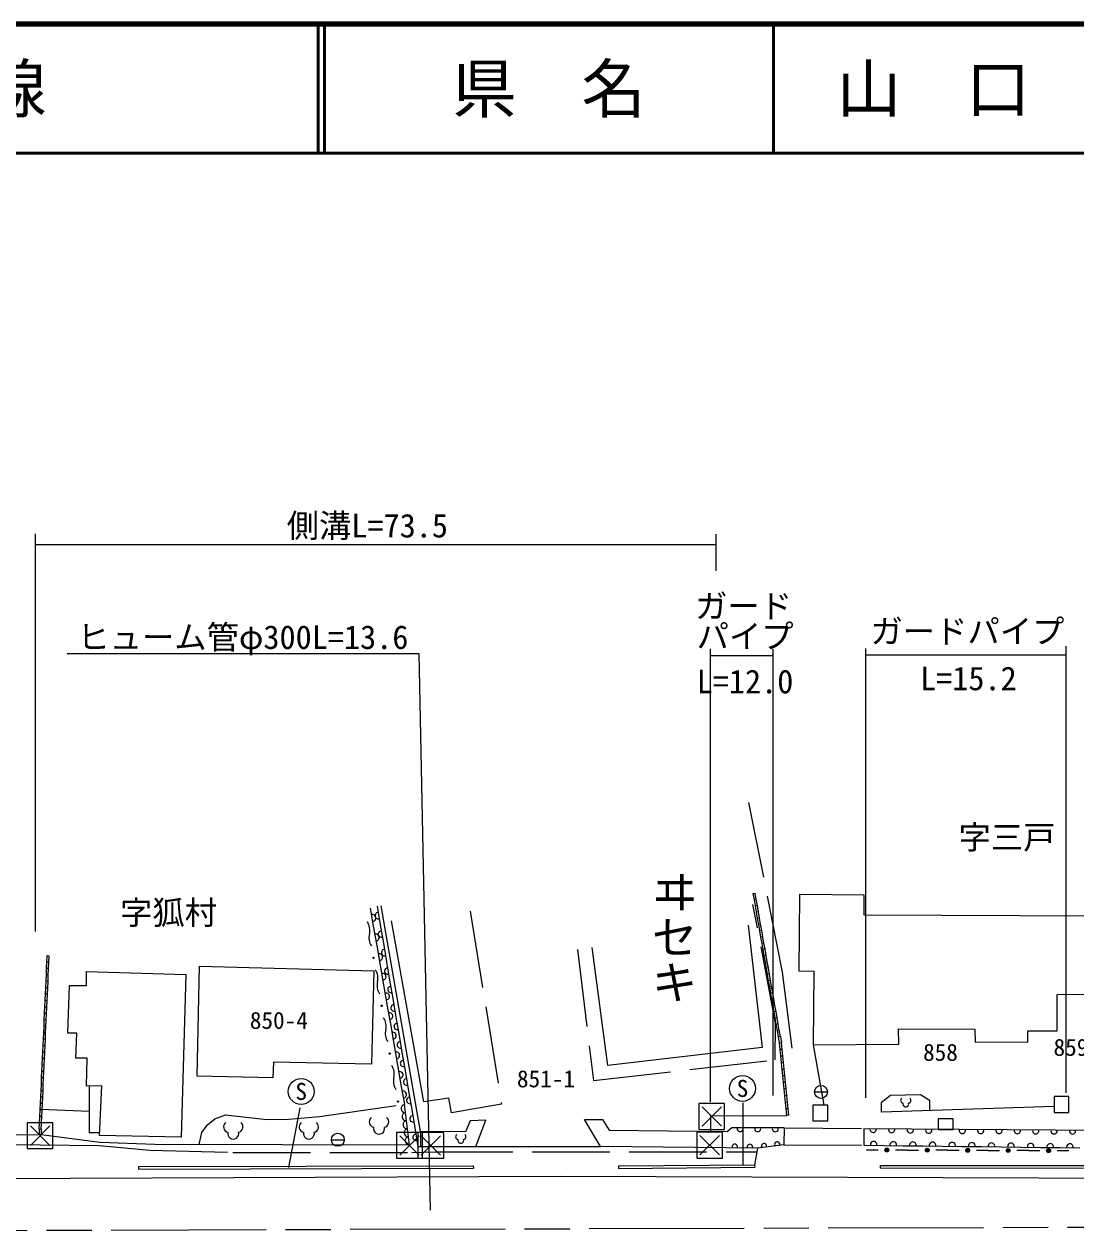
# Model space of a CAD drawing. Units: millimetres, scale not verified. Extents: x 40000 to 680000, y 20000 to 380000.
# Drawn here: x 275010 to 356389, y 286581 to 380000 of the extents above; entities that cross this region are included whole.
import ezdxf
from ezdxf.enums import TextEntityAlignment as Align

# ---------------------------------------------------------------- set-up
doc = ezdxf.new("R2010")
doc.units = ezdxf.units.MM
doc.header["$LTSCALE"] = 1000
doc.linetypes.add('CHAIN', pattern=[18.5, 12, -1.5, 3.5, -1.5])
doc.linetypes.add('DASHED', pattern=[7.5, 6, -1.5])
for name, color, linetype, lineweight in [('M-BGD', 7, 'Continuous', 13), ('M-BGD-EXST', 7, 'Continuous', 13), ('M-BMK', 2, 'CHAIN', 13), ('M-STR-HTXT', 7, 'Continuous', 13), ('M-STR-STRC', 7, 'Continuous', 13), ('M-TTL', 2, 'Continuous', 140), ('M-TTL-LINE', 7, 'Continuous', 50)]:
    doc.layers.add(name, color=color, linetype=linetype, lineweight=lineweight)
doc.layers.add('M-BMK-HTXT', color=7, linetype='Continuous')
doc.layers.add('M-TTL-TXT', color=7, linetype='Continuous')
doc.styles.add('@ＭＳ ゴシック', font='')
doc.styles.add('ＭＳ ゴシック', font='')
doc.styles.get('@ＭＳ ゴシック').set_extended_font_data('@MS Gothic')
doc.styles.get('ＭＳ ゴシック').set_extended_font_data('MS Gothic')

msp = doc.modelspace()

# ---------------------------------------------------------------- linework, layer by layer
at = {"layer": 'M-BGD'}
for p, q in [((331427, 312698), (331575, 312724)), ((331512, 312216), (331427, 312698)), ((331660, 312242), (331512, 312216)), ((331597, 311733), (331512, 312216)), ((331660, 312242), (331575, 312724)), ((331745, 311759), (331660, 312242)), ((301789, 311563), (302053, 310044)), ((302586, 310278), (302342, 311708)), ((305676, 294279), (302636, 311742)), ((331745, 311759), (331597, 311733)), ((331682, 311251), (331597, 311733)), ((331830, 311277), (331682, 311251)), ((331767, 310768), (331682, 311251)), ((331830, 311277), (331745, 311759)), ((331915, 310794), (331830, 311277)), ((302830, 308848), (302586, 310278)), ((331915, 310794), (331767, 310768)), ((331852, 310286), (331767, 310768)), ((332000, 310312), (331852, 310286)), ((331937, 309803), (331852, 310286)), ((332000, 310312), (331915, 310794)), ((332085, 309829), (332000, 310312)), ((302053, 310044), (302317, 308524)), ((332085, 309829), (331937, 309803)), ((332022, 309321), (331937, 309803)), ((332170, 309347), (332022, 309321)), ((332107, 308838), (332022, 309321)), ((332170, 309347), (332085, 309829)), ((332255, 308864), (332170, 309347)), ((302317, 308524), (302581, 307004)), ((303074, 307418), (302830, 308848)), ((332255, 308864), (332107, 308838)), ((332192, 308356), (332107, 308838)), ((332339, 308382), (332192, 308356)), ((332277, 307873), (332192, 308356)), ((332339, 308382), (332255, 308864)), ((332424, 307899), (332339, 308382)), ((276751, 306895), (276774, 307393)), ((276774, 307393), (276797, 307892)), ((276924, 307387), (276774, 307393)), ((276797, 307892), (276946, 307885)), ((276901, 306889), (276924, 307387)), ((276924, 307387), (276946, 307885)), ((303317, 305988), (303074, 307418)), ((332424, 307899), (332277, 307873)), ((332362, 307391), (332277, 307873)), ((332509, 307417), (332362, 307391)), ((332447, 306908), (332362, 307391)), ((332509, 307417), (332424, 307899)), ((332594, 306934), (332509, 307417)), ((276728, 306397), (276751, 306895)), ((276901, 306889), (276751, 306895)), ((276878, 306391), (276901, 306889)), ((302581, 307004), (302845, 305485)), ((332594, 306934), (332447, 306908)), ((332532, 306426), (332447, 306908)), ((332679, 306452), (332532, 306426)), ((332617, 305944), (332532, 306426)), ((332679, 306452), (332594, 306934)), ((332764, 305970), (332679, 306452)), ((276683, 305401), (276706, 305899)), ((276706, 305899), (276728, 306397)), ((276856, 305892), (276706, 305899)), ((276878, 306391), (276728, 306397)), ((276833, 305394), (276856, 305892)), ((276856, 305892), (276878, 306391)), ((302845, 305485), (303109, 303965)), ((303561, 304558), (303317, 305988)), ((332764, 305970), (332617, 305944)), ((332702, 305461), (332617, 305944)), ((332849, 305487), (332702, 305461)), ((332849, 305487), (332764, 305970)), ((332934, 305005), (332849, 305487)), ((276638, 304405), (276660, 304903)), ((276660, 304903), (276683, 305401)), ((276810, 304896), (276660, 304903)), ((276833, 305394), (276683, 305401)), ((276787, 304398), (276810, 304896)), ((276810, 304896), (276833, 305394)), ((303805, 303128), (303561, 304558)), ((332787, 304979), (332702, 305461)), ((332934, 305005), (332787, 304979)), ((332872, 304496), (332787, 304979)), ((333019, 304522), (332934, 305005)), ((276592, 303409), (276615, 303907)), ((276615, 303907), (276638, 304405)), ((276765, 303900), (276615, 303907)), ((276787, 304398), (276638, 304405)), ((276742, 303402), (276765, 303900)), ((276765, 303900), (276787, 304398)), ((303109, 303965), (303373, 302446)), ((333019, 304522), (332872, 304496)), ((332957, 304014), (332872, 304496)), ((333104, 304040), (332957, 304014)), ((333042, 303531), (332957, 304014)), ((333104, 304040), (333019, 304522)), ((333189, 303557), (333104, 304040)), ((276547, 302413), (276569, 302911)), ((276569, 302911), (276592, 303409)), ((276719, 302904), (276569, 302911)), ((276742, 303402), (276592, 303409)), ((276696, 302406), (276719, 302904)), ((276719, 302904), (276742, 303402)), ((304049, 301697), (303805, 303128)), ((333189, 303557), (333042, 303531)), ((333127, 303049), (333042, 303531)), ((333274, 303075), (333127, 303049)), ((333211, 302566), (333127, 303049)), ((333274, 303075), (333189, 303557)), ((333359, 302592), (333274, 303075)), ((276501, 301417), (276524, 301915)), ((276524, 301915), (276547, 302413)), ((276674, 301908), (276524, 301915)), ((276696, 302406), (276547, 302413)), ((276651, 301410), (276674, 301908)), ((276674, 301908), (276696, 302406)), ((303373, 302446), (303637, 300926)), ((333359, 302592), (333211, 302566)), ((333296, 302084), (333211, 302566)), ((333444, 302110), (333296, 302084)), ((333381, 301601), (333296, 302084)), ((333444, 302110), (333359, 302592)), ((333529, 301627), (333444, 302110)), ((276456, 300421), (276478, 300919)), ((276478, 300919), (276501, 301417)), ((276628, 300912), (276478, 300919)), ((276651, 301410), (276501, 301417)), ((276606, 300414), (276628, 300912)), ((276628, 300912), (276651, 301410)), ((303637, 300926), (303901, 299406)), ((304292, 300267), (304049, 301697)), ((333529, 301627), (333381, 301601)), ((333466, 301119), (333381, 301601)), ((333615, 301139), (333466, 301119)), ((333517, 300609), (333466, 301119)), ((333529, 301627), (333615, 301139)), ((333667, 300624), (333615, 301139)), ((336053, 300972), (336895, 296319)), ((276410, 299424), (276433, 299922)), ((276433, 299922), (276456, 300421)), ((276583, 299916), (276433, 299922)), ((276606, 300414), (276456, 300421)), ((276560, 299418), (276583, 299916)), ((276583, 299916), (276606, 300414)), ((304536, 298837), (304292, 300267)), ((333667, 300624), (333517, 300609)), ((333568, 300099), (333517, 300609)), ((333718, 300114), (333568, 300099)), ((333619, 299589), (333568, 300099)), ((333718, 300114), (333667, 300624)), ((333769, 299604), (333718, 300114)), ((276388, 298926), (276410, 299424)), ((276560, 299418), (276410, 299424)), ((276537, 298919), (276560, 299418)), ((303901, 299406), (304165, 297887)), ((333769, 299604), (333619, 299589)), ((333670, 299080), (333619, 299589)), ((333819, 299095), (333670, 299080)), ((333721, 298570), (333670, 299080)), ((333819, 299095), (333769, 299604)), ((333870, 298585), (333819, 299095)), ((276342, 297930), (276365, 298428)), ((276365, 298428), (276388, 298926)), ((276515, 298421), (276365, 298428)), ((276537, 298919), (276388, 298926)), ((276492, 297923), (276515, 298421)), ((276515, 298421), (276537, 298919)), ((304780, 297407), (304536, 298837)), ((333870, 298585), (333721, 298570)), ((333772, 298060), (333721, 298570)), ((333921, 298075), (333772, 298060)), ((333823, 297550), (333772, 298060)), ((333921, 298075), (333870, 298585)), ((333972, 297565), (333921, 298075)), ((276297, 296934), (276319, 297432)), ((276319, 297432), (276342, 297930)), ((276469, 297425), (276319, 297432)), ((276492, 297923), (276342, 297930)), ((276446, 296927), (276469, 297425)), ((276469, 297425), (276492, 297923)), ((304165, 297887), (304429, 296367)), ((305023, 295977), (304780, 297407)), ((333972, 297565), (333823, 297550)), ((333874, 297041), (333823, 297550)), ((334023, 297056), (333972, 297565)), ((276251, 295938), (276274, 296436)), ((276274, 296436), (276297, 296934)), ((276424, 296429), (276274, 296436)), ((276446, 296927), (276297, 296934)), ((276401, 295931), (276424, 296429)), ((276424, 296429), (276446, 296927)), ((304510, 295740), (304429, 296367)), ((334023, 297056), (333874, 297041)), ((333925, 296531), (333874, 297041)), ((334074, 296546), (333925, 296531)), ((333976, 296021), (333925, 296531)), ((334074, 296546), (334023, 297056)), ((334125, 296036), (334074, 296546)), ((337206, 296319), (336026, 296319)), ((336026, 296319), (336026, 295089)), ((337206, 295089), (337206, 296319)), ((354723, 296220), (341360, 295782)), ((355843, 296988), (354723, 296988)), ((354723, 296988), (354723, 295748)), ((355843, 295748), (355843, 296988)), ((276206, 294942), (276228, 295440)), ((276228, 295440), (276251, 295938)), ((276378, 295433), (276228, 295440)), ((276401, 295931), (276251, 295938)), ((276356, 294935), (276378, 295433)), ((276378, 295433), (276401, 295931)), ((304591, 295113), (304510, 295740)), ((305267, 294547), (305023, 295977)), ((334125, 296036), (333976, 296021)), ((334027, 295511), (333976, 296021)), ((334176, 295526), (334027, 295511)), ((334176, 295526), (334125, 296036)), ((346890, 295244), (345730, 295244)), ((345730, 295244), (345730, 294424)), ((346890, 294424), (346890, 295244)), ((354723, 295748), (355843, 295748)), ((276183, 294444), (276165, 294051)), ((276183, 294444), (276206, 294942)), ((276333, 294437), (276183, 294444)), ((276356, 294935), (276206, 294942)), ((276333, 294437), (276315, 294052)), ((276333, 294437), (276356, 294935)), ((304672, 294487), (304591, 295113)), ((304753, 293860), (304672, 294487)), ((305511, 293117), (305267, 294547)), ((331094, 294565), (329737, 294570)), ((332452, 294561), (331094, 294565)), ((333809, 294556), (332452, 294561)), ((333809, 294556), (333805, 293234)), ((336026, 295089), (337206, 295089)), ((339982, 294510), (339982, 293211)), ((339982, 294510), (359711, 294360)), ((345730, 294424), (346890, 294424)), ((276165, 294051), (276315, 294052)), ((304834, 293233), (304753, 293860)), ((331758, 292974), (319601, 293109)), ((339982, 293211), (341501, 293193)), ((340198, 292845), (341092, 292842)), ((341501, 293193), (343019, 293174)), ((343327, 292833), (342433, 292837)), ((343019, 293174), (344538, 293156)), ((343327, 292833), (344221, 292830)), ((344538, 293156), (346056, 293137)), ((346457, 292821), (345562, 292824)), ((346056, 293137), (347575, 293119)), ((346457, 292821), (347351, 292817)), ((347575, 293119), (349093, 293101)), ((349586, 292809), (348692, 292812)), ((349093, 293101), (350612, 293082)), ((349586, 292809), (350480, 292805)), ((350612, 293082), (352130, 293064)), ((352716, 292797), (351822, 292800)), ((352130, 293064), (353649, 293045)), ((352716, 292797), (353610, 292793)), ((353649, 293045), (355167, 293027)), ((355845, 292784), (354951, 292788)), ((355167, 293027), (356686, 293008)), ((283849, 291560), (309766, 291628)), ((283849, 291560), (283849, 291360)), ((309766, 291628), (309767, 291428)), ((321005, 291611), (331535, 291701)), ((321005, 291611), (321007, 291411)), ((321007, 291411), (331537, 291501)), ((331535, 291701), (331537, 291501)), ((341253, 291653), (359739, 291633)), ((341253, 291653), (341253, 291453)), ((283849, 291360), (309767, 291428)), ((341253, 291453), (359739, 291433))]:
    msp.add_line(p, q, dxfattribs=at)
at = {"layer": 'M-BGD', "linetype": 'DASHED'}
for p, q in [((280043, 297787), (280032, 294158)), ((276298, 295998), (280038, 295854)), ((333809, 294556), (339982, 294510)), ((255109, 293824), (276165, 294051)), ((276315, 294052), (280869, 293457)), ((280859, 294159), (280032, 294158)), ((276246, 293249), (254604, 293017)), ((333805, 293234), (339982, 293211))]:
    msp.add_line(p, q, dxfattribs=at)
for points in [[(334426, 300736), (333701, 306618), (331082, 319751)], [(309512, 311331), (311952, 296398), (308066, 295721), (307863, 296850)], [(317833, 308360), (319058, 298222), (333119, 299814), (333144, 302670), (331404, 311853)], [(341360, 295782), (341360, 296537), (342047, 297081), (344361, 297149), (345065, 296696), (345066, 295903)], [(288557, 293279), (288749, 294194), (289185, 294800), (289759, 295246), (290599, 295555), (293781, 295208), (295503, 295232), (297859, 295447), (304429, 296367)], [(276246, 293249), (280822, 293184), (284734, 292822), (291170, 292658), (305007, 292644), (306819, 292709), (331712, 292709)]]:
    msp.add_lwpolyline(points, dxfattribs=at)
at = {"layer": 'M-BGD'}
for points in [[(334995, 312614), (334954, 306703), (336111, 306695), (336053, 300972), (342683, 301045), (342674, 302216), (348577, 302198), (348604, 301200), (352680, 301211), (352680, 302055), (354945, 302075), (354951, 304882), (358020, 304905), (358040, 310934), (340013, 311013), (340000, 312559)], [(287525, 306427), (287171, 293832), (280852, 293971), (281008, 297801), (279825, 297783), (279894, 299959), (279006, 299959), (279076, 301874), (278380, 301874), (278519, 305583), (279825, 305583), (279825, 306662)], [(302072, 306716), (301899, 299486), (294294, 299638), (294256, 298428), (288396, 298553), (288585, 307065)]]:
    msp.add_lwpolyline(points, close=True, dxfattribs=at)
for points in [[(307863, 296850), (305942, 296579), (303443, 310586)], [(331025, 310245), (332128, 300777), (320184, 299377), (318969, 308505)], [(305511, 293117), (319601, 293109), (318372, 295211), (319758, 295211), (320283, 294384), (329410, 294268), (329737, 294570)], [(328153, 294284), (328153, 295480), (334027, 295511)], [(309957, 293115), (310740, 295139), (309527, 295092), (309159, 294249), (305676, 294279), (305676, 293117)], [(280869, 293457), (285128, 293289), (304834, 293233)], [(333805, 293234), (331758, 292974), (331535, 291701)]]:
    msp.add_lwpolyline(points, dxfattribs=at)
for centre, radius in [((302039, 307712), 50), ((302670, 304007), 50), ((303301, 300302), 50), ((303931, 296596), 50), ((341762, 292839), 150), ((341762, 292839), 99), ((341762, 292839), 49), ((344892, 292827), 150), ((344892, 292827), 99), ((344892, 292827), 49), ((348021, 292815), 150), ((348021, 292815), 99), ((348021, 292815), 49), ((351151, 292803), 150), ((351151, 292803), 99), ((351151, 292803), 49), ((354280, 292790), 150), ((354280, 292790), 99), ((354280, 292790), 49)]:
    msp.add_circle(centre, radius, dxfattribs=at)
for centre, radius, start, end in [((302412, 310984), 247, 87.40759, 291.93779), ((300606, 309852), 1154, 345.62811, 33.68989), ((301960, 310810), 260, 271.04112, 108.66987), ((302842, 309279), 1154, 165.62626, 213.69033), ((302224, 309291), 260, 271.0389, 108.66989), ((302656, 309554), 247, 87.40759, 291.93779), ((302900, 308124), 247, 87.40531, 291.93774), ((302488, 307771), 260, 271.04217, 108.66844), ((301237, 306146), 1154, 345.62844, 33.68935), ((302752, 306251), 260, 271.03923, 108.66957), ((303144, 306694), 247, 87.40683, 291.93622), ((303472, 305573), 1154, 165.62665, 213.68994), ((303387, 305264), 247, 87.40649, 291.93929), ((303016, 304732), 260, 271.04144, 108.66955), ((303631, 303834), 247, 87.40421, 291.93924), ((301868, 302441), 1154, 345.62665, 33.68994), ((303280, 303212), 260, 271.0389, 108.66989), ((304103, 301868), 1154, 165.62805, 213.68974), ((303544, 301693), 260, 271.04112, 108.66987), ((303875, 302404), 247, 87.40715, 291.9359), ((304119, 300974), 247, 87.40759, 291.93779), ((303808, 300173), 260, 271.0389, 108.66989), ((302498, 298735), 1154, 345.62844, 33.68935), ((304362, 299543), 247, 87.40759, 291.93779), ((304733, 298163), 1154, 165.62665, 213.68994), ((304072, 298653), 260, 271.04217, 108.66844), ((304606, 298113), 247, 87.40531, 291.93774), ((304336, 297134), 260, 271.03923, 108.66957), ((304486, 296056), 316, 100.35294, 274.3952), ((304850, 296683), 247, 87.40728, 291.93811), ((304567, 295429), 316, 100.35294, 274.3952), ((305094, 295253), 247, 87.40649, 291.93929), ((304648, 294802), 316, 100.3536, 274.39431), ((304729, 294175), 316, 100.35294, 274.3952), ((330415, 294503), 235, 163.85492, 15.77027), ((331773, 294498), 235, 163.8558, 15.76687), ((333130, 294494), 235, 163.85492, 15.77027), ((340700, 294445), 246, 166.34584, 11.94114), ((342137, 294423), 246, 166.34398, 11.943), ((343574, 294402), 246, 166.34704, 11.93998), ((345010, 294380), 246, 166.34398, 11.943), ((347600, 294364), 244, 166.32831, 13.11553), ((349022, 294357), 244, 166.32763, 13.11622), ((350444, 294350), 244, 166.32763, 13.11622), ((351865, 294343), 244, 166.3295, 13.11435), ((353287, 294336), 244, 166.32763, 13.11622), ((354709, 294329), 244, 166.32736, 13.11408), ((356130, 294323), 244, 166.32764, 13.11621), ((304810, 293548), 316, 100.35483, 274.39331), ((305337, 293823), 247, 87.40421, 291.93924), ((332257, 293139), 199, 336.87502, 217.59032), ((333281, 293269), 199, 336.87687, 217.58848), ((340742, 293245), 257, 349.61184, 188.99819), ((342261, 293227), 257, 349.61169, 188.99608), ((343779, 293208), 257, 349.61184, 188.99819), ((345298, 293190), 257, 349.61184, 188.99819), ((346816, 293171), 257, 349.61055, 188.9972), ((348335, 293153), 257, 349.61187, 188.99817), ((349853, 293135), 257, 349.61167, 188.99611), ((351372, 293116), 257, 349.61184, 188.99819), ((352890, 293098), 257, 349.61169, 188.99608), ((354409, 293079), 257, 349.61184, 188.99819), ((329992, 293080), 214, 335.75426, 202.97012), ((331170, 293066), 214, 335.75424, 202.97014), ((355927, 293061), 257, 349.61167, 188.99611)]:
    msp.add_arc(centre, radius, start, end, dxfattribs=at)
at = {"layer": 'M-BGD-EXST'}
for p, q in [((336166, 297339), (337166, 297339)), ((327464, 294691), (328964, 296191)), ((327464, 296191), (328964, 294691)), ((330610, 296493), (330610, 291661)), ((296333, 296111), (295457, 291474)), ((275490, 293201), (276990, 294701)), ((275490, 294701), (276990, 293201)), ((298781, 293632), (299781, 293632)), ((304078, 292448), (305578, 293948)), ((304078, 293948), (305578, 292448)), ((305729, 292448), (307229, 293948)), ((305729, 293948), (307229, 292448)), ((327305, 292470), (328805, 293970)), ((327305, 293970), (328805, 292470))]:
    msp.add_line(p, q, dxfattribs=at)
for points in [[(327214, 294441), (329214, 294441), (329214, 296441), (327214, 296441)], [(275240, 292951), (277240, 292951), (277240, 294951), (275240, 294951)], [(303828, 292198), (305828, 292198), (305828, 294198), (303828, 294198)], [(305479, 292198), (307479, 292198), (307479, 294198), (305479, 294198)], [(327055, 292220), (329055, 292220), (329055, 294220), (327055, 294220)]]:
    msp.add_lwpolyline(points, close=True, dxfattribs=at)
for centre, radius in [((296448, 297374), 1000), ((330596, 297608), 1000), ((336666, 297339), 500), ((299281, 293632), 500)]:
    msp.add_circle(centre, radius, dxfattribs=at)
for centre, radius, start, end in [((343059, 296687), 230, 130.60411, 257.46837), ((343229, 296408), 226, 166.31445, 13.68555), ((343399, 296687), 230, 282.52772, 49.39979), ((302151, 295018), 432, 130.6019, 257.47059), ((302789, 295018), 432, 282.52941, 49.3981), ((290871, 294639), 432, 130.59982, 257.47267), ((291509, 294639), 432, 282.52941, 49.3981), ((296721, 294639), 432, 130.6019, 257.47059), ((297359, 294639), 432, 282.52941, 49.3981), ((302470, 294495), 425, 166.31445, 13.68555), ((291190, 294117), 425, 166.31445, 13.68555), ((297040, 294117), 425, 166.31445, 13.68555), ((308624, 293874), 230, 130.60021, 257.47228), ((308794, 293595), 226, 166.31445, 13.68555), ((308964, 293874), 230, 282.52772, 49.39979)]:
    msp.add_arc(centre, radius, start, end, dxfattribs=at)
at = {"layer": 'M-BMK'}
msp.add_line((367734, 286877), (269270, 286581), dxfattribs=at)
at = {"layer": 'M-STR-HTXT'}
for p, q in [((275877, 309763), (275877, 340535)), ((328555, 337686), (328555, 340527)), ((328555, 339682), (275877, 339682)), ((340111, 331660), (340111, 296884)), ((355637, 297269), (355637, 331854)), ((328102, 331637), (328102, 296572)), ((332960, 331087), (328102, 331087)), ((332960, 297048), (332960, 331606)), ((355637, 331143), (340111, 331143))]:
    msp.add_line(p, q, dxfattribs=at)
msp.add_lwpolyline([(306449, 288191), (305584, 331263), (278332, 331263)], dxfattribs=at)
at = {"layer": 'M-STR-STRC'}
msp.add_lwpolyline([(568593, 290718), (502506, 290507), (412781, 290461), (316499, 290785), (253255, 290532), (225043, 290509), (187661, 290372)], dxfattribs=at)
at = {"layer": 'M-TTL'}
msp.add_line((680000, 380000), (40000, 380000), dxfattribs=at)
at = {"layer": 'M-TTL-LINE'}
for p, q in [((297750, 380000), (297750, 370000)), ((298250, 380000), (298250, 370000)), ((333000, 380000), (333000, 370000)), ((40000, 370000), (680000, 370000))]:
    msp.add_line(p, q, dxfattribs=at)

# ---------------------------------------------------------------- texts
at = {"layer": 'M-BGD-EXST', "style": 'ＭＳ ゴシック'}
for p in [(296448, 297374), (330596, 297608)]:
    msp.add_text('S', height=1320, dxfattribs=at).set_placement(p, align=Align.MIDDLE_CENTER)
at = {"layer": 'M-BMK-HTXT', "style": 'ＭＳ ゴシック'}
for s, height, p in [('字三戸', 1833, (351062, 317053)), ('字狐村', 1833, (286184, 311218)), ('850-4', 1320, (294719, 302876)), ('858', 1320, (345914, 300403)), ('859-6', 1320, (356907, 300790)), ('851-1', 1320, (315386, 298354))]:
    msp.add_text(s, height=height, dxfattribs=at).set_placement(p, align=Align.MIDDLE_CENTER)
at = {"layer": 'M-BMK-HTXT', "style": '@ＭＳ ゴシック'}
msp.add_text('ヰセキ', height=2566, rotation=270, dxfattribs=at).set_placement((323241, 314597), align=Align.BOTTOM_LEFT)
at = {"layer": 'M-STR-HTXT', "style": 'ＭＳ ゴシック'}
for s, p in [('側溝L=73.5', (301565, 341177)), ('ガード', (330681, 334949)), ('ヒューム管φ300L=13.6', (291935, 332543)), ('パイプ', (330797, 332608)), ('ガードパイプ', (347999, 332997)), ('L=12.0', (330787, 329111)), ('L=15.2', (348072, 329350))]:
    msp.add_text(s, height=1833, dxfattribs=at).set_placement(p, align=Align.MIDDLE_CENTER)
at = {"layer": 'M-TTL-TXT', "style": 'ＭＳ ゴシック'}
msp.add_text('一般県道\u3000高井大道(停)線', height=3666, dxfattribs=at).set_placement((216734, 375000), align=Align.MIDDLE_LEFT)
for s, p in [('県\u3000名', (315625, 375000)), ('山\u3000口\u3000県', (350375, 375000))]:
    msp.add_text(s, height=3666, dxfattribs=at).set_placement(p, align=Align.MIDDLE_CENTER)

doc.saveas('drawing.dxf')
